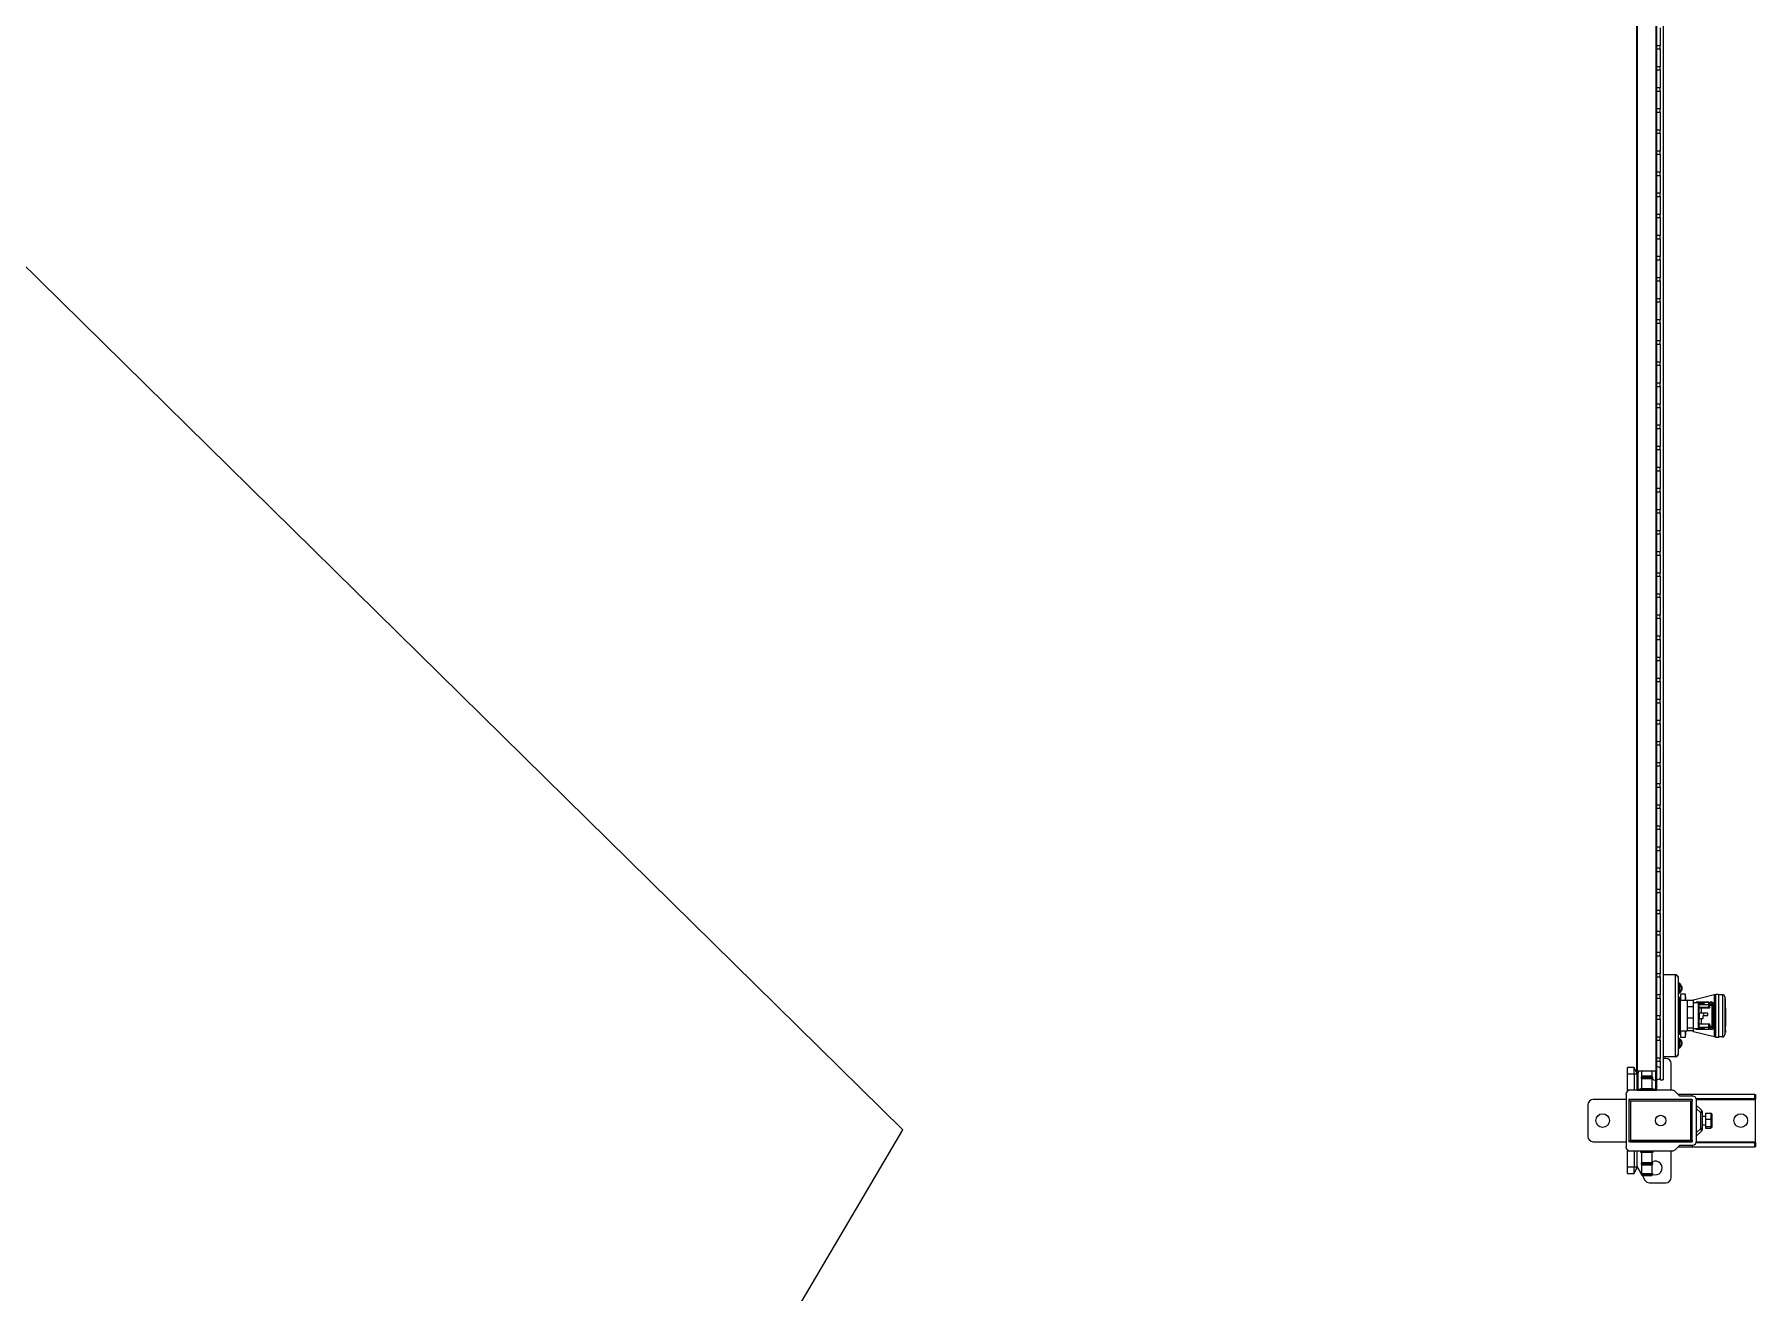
# Model space of a CAD drawing. Header units: inches. Extents: x 0 to 34.2, y 0 to 22.
# Drawn here: x 10.849 to 14.085, y 12.167 to 14.532 of the extents above; entities that cross this region are included whole.
import ezdxf

# ---------------------------------------------------------------- set-up
doc = ezdxf.new("R2010")
doc.units = ezdxf.units.IN
doc.header["$MEASUREMENT"] = 0
doc.layers.add('DCA_DIMENSIONS', color=7, linetype='Continuous')
doc.layers.add('existing line configuations', color=8, linetype='Continuous')

msp = doc.modelspace()

# ---------------------------------------------------------------- linework, layer by layer
at = {"color": 7, "linetype": 'Continuous', "lineweight": 25}
for p, q in [((13.9116, 15.5016), (13.9116, 12.5668)), ((13.862, 12.5847), (13.862, 15.4838)), ((13.8632, 12.5847), (13.8632, 15.4838)), ((13.8985, 12.5847), (13.8985, 15.4838)), ((13.8997, 12.5847), (13.8997, 15.4838)), ((13.9056, 14.5448), (13.9056, 14.5111)), ((13.9056, 14.5111), (13.8997, 14.5111)), ((13.8997, 14.5052), (13.9056, 14.5052)), ((13.9056, 14.5052), (13.9056, 14.5111)), ((13.9056, 14.5052), (13.9056, 14.4715)), ((13.9056, 14.4715), (13.8997, 14.4715)), ((13.8997, 14.4655), (13.9056, 14.4655)), ((13.9056, 14.4655), (13.9056, 14.4715)), ((13.9056, 14.4655), (13.9056, 14.4318)), ((13.9056, 14.4318), (13.8997, 14.4318)), ((13.9056, 14.4259), (13.9056, 14.4318)), ((13.8997, 14.4259), (13.9056, 14.4259)), ((13.9056, 14.4259), (13.9056, 14.3922)), ((13.9056, 14.3922), (13.8997, 14.3922)), ((13.8997, 14.3862), (13.9056, 14.3862)), ((13.9056, 14.3862), (13.9056, 14.3922)), ((13.9056, 14.3862), (13.9056, 14.3525)), ((13.9056, 14.3525), (13.8997, 14.3525)), ((13.8997, 14.3465), (13.9056, 14.3465)), ((13.9056, 14.3465), (13.9056, 14.3525)), ((13.9056, 14.3465), (13.9056, 14.3128)), ((13.9056, 14.3128), (13.8997, 14.3128)), ((13.8997, 14.3069), (13.9056, 14.3069)), ((13.9056, 14.3069), (13.9056, 14.3128)), ((13.9056, 14.3069), (13.9056, 14.2732)), ((13.9056, 14.2732), (13.8997, 14.2732)), ((13.9056, 14.2672), (13.9056, 14.2732)), ((13.8997, 14.2672), (13.9056, 14.2672)), ((13.9056, 14.2672), (13.9056, 14.2335)), ((13.9056, 14.2335), (13.8997, 14.2335)), ((13.8997, 14.2276), (13.9056, 14.2276)), ((13.9056, 14.2276), (13.9056, 14.2335)), ((13.9056, 14.2276), (13.9056, 14.1939)), ((13.9056, 14.1939), (13.8997, 14.1939)), ((13.8997, 14.1879), (13.9056, 14.1879)), ((13.9056, 14.1879), (13.9056, 14.1939)), ((13.9056, 14.1879), (13.9056, 14.1542)), ((13.9056, 14.1542), (13.8997, 14.1542)), ((13.8997, 14.1482), (13.9056, 14.1482)), ((13.9056, 14.1482), (13.9056, 14.1542)), ((13.9056, 14.1482), (13.9056, 14.1145)), ((13.9056, 14.1145), (13.8997, 14.1145)), ((13.8997, 14.1086), (13.9056, 14.1086)), ((13.9056, 14.1086), (13.9056, 14.1145)), ((13.9056, 14.1086), (13.9056, 14.0749)), ((13.9056, 14.0749), (13.8997, 14.0749)), ((13.8997, 14.0689), (13.9056, 14.0689)), ((13.9056, 14.0689), (13.9056, 14.0749)), ((13.9056, 14.0689), (13.9056, 14.0352)), ((13.9056, 14.0352), (13.8997, 14.0352)), ((13.8997, 14.0293), (13.9056, 14.0293)), ((13.9056, 14.0293), (13.9056, 14.0352)), ((13.9056, 14.0293), (13.9056, 13.9956)), ((13.9056, 13.9956), (13.8997, 13.9956)), ((13.8997, 13.9896), (13.9056, 13.9896)), ((13.9056, 13.9896), (13.9056, 13.9956)), ((13.9056, 13.9896), (13.9056, 13.9559)), ((13.9056, 13.9559), (13.8997, 13.9559)), ((13.8997, 13.95), (13.9056, 13.95)), ((13.9056, 13.95), (13.9056, 13.9559)), ((13.9056, 13.95), (13.9056, 13.9162)), ((13.9056, 13.9162), (13.8997, 13.9162)), ((13.9056, 13.9103), (13.9056, 13.9162)), ((13.8997, 13.9103), (13.9056, 13.9103)), ((13.9056, 13.9103), (13.9056, 13.8766)), ((13.9056, 13.8766), (13.8997, 13.8766)), ((13.8997, 13.8706), (13.9056, 13.8706)), ((13.9056, 13.8706), (13.9056, 13.8766)), ((13.9056, 13.8706), (13.9056, 13.8369)), ((13.9056, 13.8369), (13.8997, 13.8369)), ((13.8997, 13.831), (13.9056, 13.831)), ((13.9056, 13.831), (13.9056, 13.8369)), ((13.9056, 13.831), (13.9056, 13.7973)), ((13.9056, 13.7973), (13.8997, 13.7973)), ((13.8997, 13.7913), (13.9056, 13.7913)), ((13.9056, 13.7913), (13.9056, 13.7973)), ((13.9056, 13.7913), (13.9056, 13.7576)), ((13.9056, 13.7576), (13.8997, 13.7576)), ((13.9056, 13.7517), (13.9056, 13.7576)), ((13.8997, 13.7517), (13.9056, 13.7517)), ((13.9056, 13.7517), (13.9056, 13.7179)), ((13.9056, 13.7179), (13.8997, 13.7179)), ((13.8997, 13.712), (13.9056, 13.712)), ((13.9056, 13.712), (13.9056, 13.7179)), ((13.9056, 13.712), (13.9056, 13.6783)), ((13.9056, 13.6783), (13.8997, 13.6783)), ((13.8997, 13.6723), (13.9056, 13.6723)), ((13.9056, 13.6723), (13.9056, 13.6783)), ((13.9056, 13.6723), (13.9056, 13.6386)), ((13.9056, 13.6386), (13.8997, 13.6386)), ((13.8997, 13.6327), (13.9056, 13.6327)), ((13.9056, 13.6327), (13.9056, 13.6386)), ((13.9056, 13.6327), (13.9056, 13.599)), ((13.9056, 13.599), (13.8997, 13.599)), ((13.8997, 13.593), (13.9056, 13.593)), ((13.9056, 13.593), (13.9056, 13.599)), ((13.9056, 13.593), (13.9056, 13.5593)), ((13.9056, 13.5593), (13.8997, 13.5593)), ((13.9056, 13.5534), (13.9056, 13.5593)), ((13.8997, 13.5534), (13.9056, 13.5534)), ((13.9056, 13.5534), (13.9056, 13.5196)), ((13.9056, 13.5196), (13.8997, 13.5196)), ((13.8997, 13.5137), (13.9056, 13.5137)), ((13.9056, 13.5137), (13.9056, 13.5196)), ((13.9056, 13.5137), (13.9056, 13.48)), ((13.9056, 13.48), (13.8997, 13.48)), ((13.8997, 13.474), (13.9056, 13.474)), ((13.9056, 13.474), (13.9056, 13.48)), ((13.9056, 13.474), (13.9056, 13.4403)), ((13.9056, 13.4403), (13.8997, 13.4403)), ((13.8997, 13.4344), (13.9056, 13.4344)), ((13.9056, 13.4344), (13.9056, 13.4403)), ((13.9056, 13.4344), (13.9056, 13.4007)), ((13.9056, 13.4007), (13.8997, 13.4007)), ((13.9056, 13.3947), (13.9056, 13.4007)), ((13.8997, 13.3947), (13.9056, 13.3947)), ((13.9056, 13.3947), (13.9056, 13.361)), ((13.9056, 13.361), (13.8997, 13.361)), ((13.8997, 13.3551), (13.9056, 13.3551)), ((13.9056, 13.3551), (13.9056, 13.361)), ((13.9056, 13.3551), (13.9056, 13.3214)), ((13.9056, 13.3214), (13.8997, 13.3214)), ((13.8997, 13.3154), (13.9056, 13.3154)), ((13.9056, 13.3154), (13.9056, 13.3214)), ((13.9056, 13.3154), (13.9056, 13.2817)), ((13.9056, 13.2817), (13.8997, 13.2817)), ((13.8997, 13.2757), (13.9056, 13.2757)), ((13.9056, 13.2757), (13.9056, 13.2817)), ((13.9056, 13.2757), (13.9056, 13.242)), ((13.9056, 13.242), (13.8997, 13.242)), ((13.8997, 13.2361), (13.9056, 13.2361)), ((13.9056, 13.2361), (13.9056, 13.242)), ((13.9056, 13.2361), (13.9056, 13.2024)), ((13.9056, 13.2024), (13.8997, 13.2024)), ((13.9056, 13.1964), (13.9056, 13.2024)), ((13.8997, 13.1964), (13.9056, 13.1964)), ((13.9056, 13.1964), (13.9056, 13.1627)), ((13.9056, 13.1627), (13.8997, 13.1627)), ((13.8997, 13.1568), (13.9056, 13.1568)), ((13.9056, 13.1568), (13.9056, 13.1627)), ((13.9056, 13.1568), (13.9056, 13.1231)), ((13.9056, 13.1231), (13.8997, 13.1231)), ((13.8997, 13.1171), (13.9056, 13.1171)), ((13.9056, 13.1171), (13.9056, 13.1231)), ((13.9056, 13.1171), (13.9056, 13.0834)), ((13.9056, 13.0834), (13.8997, 13.0834)), ((13.8997, 13.0774), (13.9056, 13.0774)), ((13.9056, 13.0774), (13.9056, 13.0834)), ((13.9056, 13.0774), (13.9056, 13.0437)), ((13.9056, 13.0437), (13.8997, 13.0437)), ((13.9056, 13.0378), (13.9056, 13.0437)), ((13.8997, 13.0378), (13.9056, 13.0378)), ((13.9056, 13.0378), (13.9056, 13.0041)), ((13.9056, 13.0041), (13.8997, 13.0041)), ((13.8997, 12.9981), (13.9056, 12.9981)), ((13.9056, 12.9981), (13.9056, 13.0041)), ((13.9056, 12.9981), (13.9056, 12.9644)), ((13.9056, 12.9644), (13.8997, 12.9644)), ((13.8997, 12.9585), (13.9056, 12.9585)), ((13.9056, 12.9585), (13.9056, 12.9644)), ((13.9056, 12.9585), (13.9056, 12.9248)), ((13.9056, 12.9248), (13.8997, 12.9248)), ((13.8997, 12.9188), (13.9056, 12.9188)), ((13.9056, 12.9188), (13.9056, 12.9248)), ((13.9056, 12.9188), (13.9056, 12.8851)), ((13.9056, 12.8851), (13.8997, 12.8851)), ((13.8997, 12.8791), (13.9056, 12.8791)), ((13.9056, 12.8791), (13.9056, 12.8851)), ((13.9056, 12.8791), (13.9056, 12.8454)), ((13.9056, 12.8454), (13.8997, 12.8454)), ((13.8997, 12.8395), (13.9056, 12.8395)), ((13.9056, 12.8395), (13.9056, 12.8454)), ((13.9056, 12.8395), (13.9056, 12.8058)), ((13.9056, 12.8058), (13.8997, 12.8058)), ((13.8997, 12.7998), (13.9056, 12.7998)), ((13.9056, 12.7998), (13.9056, 12.8058)), ((13.9056, 12.7998), (13.9056, 12.7661)), ((13.9056, 12.7661), (13.8997, 12.7661)), ((13.8997, 12.7602), (13.9056, 12.7602)), ((13.9056, 12.7602), (13.9056, 12.7661)), ((13.9056, 12.7602), (13.9056, 12.7265)), ((13.9116, 12.7642), (13.9116, 12.6101)), ((13.9345, 12.7642), (13.9116, 12.7642)), ((13.9345, 12.6101), (13.9345, 12.7642)), ((13.9345, 12.7642), (13.936, 12.764)), ((13.936, 12.7632), (13.936, 12.764)), ((13.9398, 12.7589), (13.9398, 12.6154)), ((13.9056, 12.7265), (13.8997, 12.7265)), ((13.8997, 12.7205), (13.9056, 12.7205)), ((13.9056, 12.7205), (13.9056, 12.7265)), ((13.9056, 12.7205), (13.9056, 12.6868)), ((13.9398, 12.7484), (13.9412, 12.7484)), ((13.9412, 12.7296), (13.9398, 12.7296)), ((13.9398, 12.7227), (13.9404, 12.7217)), ((13.9404, 12.7217), (13.941, 12.7228)), ((13.9404, 12.7189), (13.9404, 12.7217)), ((13.9404, 12.716), (13.9404, 12.7189)), ((13.941, 12.7228), (13.9416, 12.7217)), ((13.941, 12.7162), (13.941, 12.7228)), ((13.9412, 12.7484), (13.9412, 12.7317)), ((13.9412, 12.7317), (13.9412, 12.7296)), ((13.9416, 12.7217), (13.9423, 12.7228)), ((13.9416, 12.7189), (13.9416, 12.7217)), ((13.9416, 12.7163), (13.9416, 12.7189)), ((13.9423, 12.7228), (13.9429, 12.7217)), ((13.9423, 12.7163), (13.9423, 12.7228)), ((13.9429, 12.7477), (13.9429, 12.7323)), ((13.9429, 12.7323), (13.9429, 12.7303)), ((13.9429, 12.7217), (13.9435, 12.7228)), ((13.9429, 12.7189), (13.9429, 12.7217)), ((13.9429, 12.7163), (13.9429, 12.7189)), ((13.9435, 12.7228), (13.9441, 12.7217)), ((13.9435, 12.7163), (13.9435, 12.7228)), ((13.9438, 12.7164), (13.9567, 12.7164)), ((13.9438, 12.6579), (13.9438, 12.7164)), ((13.9441, 12.7217), (13.9447, 12.7228)), ((13.9441, 12.7189), (13.9441, 12.7217)), ((13.9441, 12.7164), (13.9441, 12.7189)), ((13.9447, 12.7228), (13.9448, 12.7227)), ((13.9447, 12.7163), (13.9447, 12.7228)), ((13.9448, 12.7282), (13.9527, 12.7282)), ((13.9448, 12.7162), (13.9448, 12.7282)), ((13.9456, 12.7427), (13.9456, 12.7413)), ((13.9456, 12.7427), (13.9463, 12.741)), ((13.9456, 12.7426), (13.9456, 12.7412)), ((13.9463, 12.74), (13.9456, 12.7413)), ((13.9463, 12.7376), (13.9456, 12.736)), ((13.9463, 12.7368), (13.9456, 12.7348)), ((13.9456, 12.7361), (13.9456, 12.7349)), ((13.9456, 12.736), (13.9456, 12.7348)), ((13.9463, 12.741), (13.9457, 12.741)), ((13.9464, 12.7408), (13.9459, 12.7407)), ((13.9459, 12.7368), (13.9463, 12.7368)), ((13.946, 12.7426), (13.9464, 12.741)), ((13.9464, 12.741), (13.946, 12.7426)), ((13.9464, 12.739), (13.946, 12.7386)), ((13.946, 12.7386), (13.9464, 12.7386)), ((13.9461, 12.7371), (13.9464, 12.7371)), ((13.9462, 12.7407), (13.9463, 12.7404)), ((13.9464, 12.7399), (13.9464, 12.7398)), ((13.9527, 12.7282), (13.9527, 12.7162)), ((13.9531, 12.723), (13.9531, 12.7225)), ((13.9531, 12.7225), (13.9531, 12.7189)), ((13.9531, 12.7219), (13.9531, 12.7224)), ((13.9531, 12.7202), (13.9531, 12.7219)), ((13.9531, 12.7202), (13.9531, 12.7192)), ((13.9531, 12.7189), (13.9531, 12.7164)), ((13.9531, 12.7189), (13.9531, 12.7175)), ((13.9531, 12.7164), (13.9531, 12.7175)), ((13.9567, 12.7164), (13.9567, 12.6579)), ((13.9684, 12.7171), (14.0073, 12.7268)), ((13.9684, 12.7158), (13.9684, 12.7171)), ((14.0073, 12.7268), (14.0102, 12.7268)), ((14.0073, 12.7268), (14.0073, 12.6475)), ((14.0102, 12.7278), (14.0152, 12.7278)), ((14.0102, 12.6831), (14.0102, 12.7278)), ((14.0152, 12.7278), (14.0152, 12.6831)), ((14.0152, 12.7268), (14.0231, 12.7268)), ((14.0231, 12.7268), (14.0231, 12.6832)), ((14.0271, 12.7198), (14.0286, 12.7198)), ((14.0286, 12.7154), (14.0286, 12.7198)), ((13.9056, 12.6868), (13.8997, 12.6868)), ((13.9056, 12.6809), (13.9056, 12.6868)), ((13.9398, 12.7149), (13.9418, 12.7149)), ((13.9414, 12.7163), (13.9438, 12.7163)), ((13.9414, 12.7149), (13.9414, 12.7163)), ((13.9418, 12.7149), (13.9418, 12.6601)), ((13.9418, 12.7139), (13.9438, 12.7139)), ((13.9686, 12.7158), (13.9567, 12.7158)), ((13.9686, 12.7042), (13.9567, 12.7042)), ((13.9686, 12.7042), (13.9686, 12.7158)), ((13.9686, 12.712), (13.9714, 12.7119)), ((13.9686, 12.7119), (13.9771, 12.7119)), ((13.9686, 12.6826), (13.9686, 12.7042)), ((13.9736, 12.7127), (13.9974, 12.7127)), ((13.9736, 12.7126), (13.9736, 12.7127)), ((13.9974, 12.7126), (13.9736, 12.7126)), ((13.9736, 12.7119), (13.9736, 12.7126)), ((13.9771, 12.7119), (13.9771, 12.6623)), ((13.978, 12.7099), (13.978, 12.7103)), ((13.978, 12.7103), (13.9889, 12.7103)), ((13.9889, 12.7099), (13.978, 12.7099)), ((13.9781, 12.7085), (13.9974, 12.7085)), ((13.9974, 12.7028), (13.9781, 12.7028)), ((13.9781, 12.7023), (13.9835, 12.7023)), ((13.9835, 12.6917), (13.9781, 12.6917)), ((13.9795, 12.7095), (13.9795, 12.7099)), ((13.9795, 12.7023), (13.9795, 12.7028)), ((13.9795, 12.6822), (13.9795, 12.6917)), ((13.9835, 12.7023), (13.9991, 12.7023)), ((13.9835, 12.6917), (13.9835, 12.7023)), ((13.9951, 12.6917), (13.9835, 12.6917)), ((13.9864, 12.6877), (13.9951, 12.6877)), ((13.9864, 12.6822), (13.9864, 12.6877)), ((13.9874, 12.7099), (13.9874, 12.7095)), ((13.9874, 12.7028), (13.9874, 12.7023)), ((13.9874, 12.6917), (13.9874, 12.6877)), ((13.9889, 12.7103), (13.9889, 12.7099)), ((13.9951, 12.6877), (13.9951, 12.6917)), ((13.9974, 12.7126), (13.9974, 12.7127)), ((13.9974, 12.7085), (13.9974, 12.7126)), ((13.9974, 12.7028), (13.9974, 12.7085)), ((13.9974, 12.7038), (13.9991, 12.7038)), ((13.9974, 12.7023), (13.9974, 12.7028)), ((13.9991, 12.7127), (14.0031, 12.7127)), ((13.9991, 12.7126), (13.9991, 12.7127)), ((14.0031, 12.7126), (13.9991, 12.7126)), ((13.9991, 12.7089), (13.9991, 12.7126)), ((14.0031, 12.7089), (13.9991, 12.7089)), ((13.9991, 12.7069), (13.9991, 12.7089)), ((13.9991, 12.7069), (14.0031, 12.7069)), ((13.9991, 12.7023), (13.9991, 12.7069)), ((14.0031, 12.7127), (14.0051, 12.7107)), ((14.0031, 12.7127), (14.0031, 12.7126)), ((14.0051, 12.7106), (14.0031, 12.7126)), ((14.0031, 12.7126), (14.0031, 12.7089)), ((14.0031, 12.7069), (14.0031, 12.6669)), ((14.0032, 12.7088), (14.0051, 12.7071)), ((14.0051, 12.7057), (14.0032, 12.7074)), ((14.0051, 12.7106), (14.0051, 12.7107)), ((14.0051, 12.7071), (14.0051, 12.7106)), ((14.0051, 12.7057), (14.0051, 12.7071)), ((14.0051, 12.6682), (14.0051, 12.7057)), ((14.0271, 12.7154), (14.0286, 12.7154)), ((14.0271, 12.713), (14.0286, 12.713)), ((14.0286, 12.7023), (14.0271, 12.7023)), ((14.0286, 12.713), (14.0286, 12.7154)), ((14.0286, 12.7023), (14.0286, 12.713)), ((14.0286, 12.7023), (14.0286, 12.6667)), ((13.8997, 12.6809), (13.9056, 12.6809)), ((13.9056, 12.6809), (13.9056, 12.6471)), ((13.9418, 12.6594), (13.9398, 12.6594)), ((13.9398, 12.6592), (13.9404, 12.6583)), ((13.9404, 12.6525), (13.9398, 12.6516)), ((13.9404, 12.6583), (13.941, 12.6594)), ((13.9404, 12.6525), (13.9404, 12.6583)), ((13.941, 12.6514), (13.9404, 12.6525)), ((13.941, 12.6594), (13.9416, 12.6583)), ((13.941, 12.6582), (13.941, 12.6594)), ((13.941, 12.6514), (13.941, 12.6582)), ((13.9416, 12.6525), (13.941, 12.6514)), ((13.9416, 12.6583), (13.9423, 12.6594)), ((13.9416, 12.6525), (13.9416, 12.6583)), ((13.9423, 12.6514), (13.9416, 12.6525)), ((13.9438, 12.6604), (13.9418, 12.6604)), ((13.9418, 12.6601), (13.9418, 12.6594)), ((13.9423, 12.6594), (13.9429, 12.6583)), ((13.9423, 12.6582), (13.9423, 12.6594)), ((13.9423, 12.6514), (13.9423, 12.6582)), ((13.9429, 12.6525), (13.9423, 12.6514)), ((13.9429, 12.6583), (13.9435, 12.6594)), ((13.9429, 12.6525), (13.9429, 12.6583)), ((13.9435, 12.6514), (13.9429, 12.6525)), ((13.9435, 12.6594), (13.9438, 12.6588)), ((13.9435, 12.6582), (13.9435, 12.6594)), ((13.9435, 12.6514), (13.9435, 12.6582)), ((13.9441, 12.6525), (13.9435, 12.6514)), ((13.9567, 12.6579), (13.9438, 12.6579)), ((13.9441, 12.6525), (13.9441, 12.6579)), ((13.9447, 12.6514), (13.9441, 12.6525)), ((13.9447, 12.6514), (13.9447, 12.6579)), ((13.9448, 12.6461), (13.9448, 12.658)), ((13.9527, 12.658), (13.9527, 12.6461)), ((13.9531, 12.6579), (13.9531, 12.6543)), ((13.9531, 12.6568), (13.9531, 12.6579)), ((13.9531, 12.6568), (13.9531, 12.654)), ((13.9531, 12.6543), (13.9531, 12.6514)), ((13.9531, 12.6529), (13.9531, 12.654)), ((13.9531, 12.6525), (13.9531, 12.6529)), ((13.9531, 12.6515), (13.9531, 12.6525)), ((13.9686, 12.6826), (13.9567, 12.6826)), ((13.9686, 12.6637), (13.9567, 12.6637)), ((13.9686, 12.6585), (13.9567, 12.6585)), ((13.9684, 12.6572), (13.9684, 12.6585)), ((14.0073, 12.6475), (13.9684, 12.6572)), ((13.9686, 12.6637), (13.9686, 12.6826)), ((13.9686, 12.6585), (13.9686, 12.6637)), ((13.9771, 12.6623), (13.9686, 12.6623)), ((13.9714, 12.6623), (13.9686, 12.6623)), ((13.9736, 12.6613), (13.9736, 12.6623)), ((13.9974, 12.6613), (13.9736, 12.6613)), ((13.9736, 12.6612), (13.9736, 12.6613)), ((13.9974, 12.6612), (13.9736, 12.6612)), ((13.9781, 12.6822), (13.9835, 12.6822)), ((13.9835, 12.6716), (13.9781, 12.6716)), ((13.9974, 12.6711), (13.9781, 12.6711)), ((13.9974, 12.6653), (13.9781, 12.6653)), ((13.9783, 12.6628), (13.9783, 12.6643)), ((13.9783, 12.6643), (13.9869, 12.6643)), ((13.9869, 12.6628), (13.9783, 12.6628)), ((13.9795, 12.6711), (13.9795, 12.6716)), ((13.9795, 12.6643), (13.9795, 12.6644)), ((13.9835, 12.6822), (13.9864, 12.6822)), ((13.9835, 12.6716), (13.9835, 12.6822)), ((13.9991, 12.6716), (13.9835, 12.6716)), ((13.9869, 12.6643), (13.9887, 12.6643)), ((13.9887, 12.6628), (13.9869, 12.6628)), ((13.9874, 12.6716), (13.9874, 12.6711)), ((13.9874, 12.6644), (13.9874, 12.6643)), ((13.9887, 12.6643), (13.9887, 12.6628)), ((13.9974, 12.6711), (13.9974, 12.6716)), ((13.9974, 12.6653), (13.9974, 12.6711)), ((13.9991, 12.6701), (13.9974, 12.6701)), ((13.9974, 12.6613), (13.9974, 12.6653)), ((13.9974, 12.6612), (13.9974, 12.6613)), ((13.9991, 12.6669), (13.9991, 12.6716)), ((14.0031, 12.6669), (13.9991, 12.6669)), ((13.9991, 12.6649), (13.9991, 12.6669)), ((13.9991, 12.6649), (14.0031, 12.6649)), ((13.9991, 12.6613), (13.9991, 12.6649)), ((14.0031, 12.6613), (13.9991, 12.6613)), ((13.9991, 12.6612), (13.9991, 12.6613)), ((14.0031, 12.6612), (13.9991, 12.6612)), ((14.0031, 12.6649), (14.0031, 12.6613)), ((14.0031, 12.6613), (14.0051, 12.6632)), ((14.0051, 12.6631), (14.0031, 12.6612)), ((14.0031, 12.6613), (14.0031, 12.6612)), ((14.0032, 12.6664), (14.0051, 12.6682)), ((14.0051, 12.6668), (14.0032, 12.6651)), ((14.0051, 12.6668), (14.0051, 12.6682)), ((14.0051, 12.6632), (14.0051, 12.6668)), ((14.0051, 12.6632), (14.0051, 12.6631)), ((14.0102, 12.6465), (14.0102, 12.6831)), ((14.0152, 12.6831), (14.0152, 12.6465)), ((14.0231, 12.6832), (14.0231, 12.6475)), ((14.0286, 12.6667), (14.0271, 12.6667)), ((14.0271, 12.6658), (14.0286, 12.6658)), ((14.0271, 12.6635), (14.0286, 12.6635)), ((14.0271, 12.6594), (14.0286, 12.6594)), ((14.0286, 12.6554), (14.0271, 12.6554)), ((14.0286, 12.6658), (14.0286, 12.6667)), ((14.0286, 12.6635), (14.0286, 12.6658)), ((14.0286, 12.6594), (14.0286, 12.6635)), ((14.0286, 12.6594), (14.0286, 12.6554)), ((13.9056, 12.6471), (13.8997, 12.6471)), ((13.8997, 12.6412), (13.9056, 12.6412)), ((13.9056, 12.6412), (13.9056, 12.6471)), ((13.9056, 12.6412), (13.9056, 12.6075)), ((13.9398, 12.6446), (13.9412, 12.6446)), ((13.9412, 12.6259), (13.9398, 12.6259)), ((13.9412, 12.6446), (13.9412, 12.6259)), ((13.9429, 12.6439), (13.9429, 12.6266)), ((13.9448, 12.6515), (13.9447, 12.6514)), ((13.9527, 12.6461), (13.9448, 12.6461)), ((13.9456, 12.64), (13.9456, 12.6394)), ((13.9456, 12.64), (13.9463, 12.6377)), ((13.9456, 12.6399), (13.9456, 12.6393)), ((13.9463, 12.6373), (13.9456, 12.6394)), ((13.9456, 12.6346), (13.9463, 12.6351)), ((13.9456, 12.6347), (13.9456, 12.6329)), ((13.9456, 12.6346), (13.9456, 12.6328)), ((13.9456, 12.634), (13.9464, 12.634)), ((13.9463, 12.6339), (13.9456, 12.6328)), ((13.9463, 12.6339), (13.9456, 12.6339)), ((13.946, 12.6369), (13.9464, 12.636)), ((13.9464, 12.6363), (13.946, 12.6369)), ((13.9464, 12.6335), (13.946, 12.632)), ((13.946, 12.632), (13.9464, 12.6333)), ((13.9462, 12.6342), (13.9464, 12.6345)), ((13.9464, 12.6371), (13.9463, 12.6371)), ((13.9464, 12.637), (13.9463, 12.6371)), ((13.9531, 12.6514), (13.9531, 12.6515)), ((14.0102, 12.6475), (14.0073, 12.6475)), ((14.0152, 12.6465), (14.0102, 12.6465)), ((14.0231, 12.6475), (14.0152, 12.6475)), ((13.8443, 12.5777), (13.8443, 12.5896)), ((13.8571, 12.5896), (13.8443, 12.5896)), ((13.8571, 12.5777), (13.8571, 12.5896)), ((13.862, 12.5792), (13.8571, 12.5896)), ((13.9056, 12.6075), (13.8997, 12.6075)), ((13.8997, 12.6015), (13.9056, 12.6015)), ((13.9056, 12.6015), (13.9056, 12.6075)), ((13.9056, 12.6015), (13.9056, 12.5668)), ((13.9165, 12.607), (13.9116, 12.607)), ((13.9264, 12.547), (13.9264, 12.5971)), ((13.9345, 12.6101), (13.936, 12.6103)), ((13.936, 12.611), (13.936, 12.6103)), ((13.8443, 12.5777), (13.8571, 12.5777)), ((13.8443, 12.547), (13.8443, 12.5777)), ((13.8571, 12.5777), (13.8571, 12.547)), ((13.8571, 12.5777), (13.862, 12.5777)), ((13.8632, 12.5847), (13.862, 12.5847)), ((13.862, 12.5835), (13.862, 12.5482)), ((13.8977, 12.5827), (13.864, 12.5827)), ((13.864, 12.5827), (13.864, 12.549)), ((13.8658, 12.5827), (13.864, 12.5796)), ((13.8719, 12.5733), (13.8699, 12.5713)), ((13.8699, 12.5713), (13.8699, 12.5693)), ((13.8917, 12.5713), (13.8699, 12.5713)), ((13.8699, 12.5693), (13.8917, 12.5693)), ((13.8709, 12.5827), (13.8709, 12.5723)), ((13.8709, 12.5693), (13.8709, 12.5495)), ((13.8898, 12.5733), (13.8719, 12.5733)), ((13.8917, 12.5713), (13.8898, 12.5733)), ((13.8908, 12.5723), (13.8908, 12.5827)), ((13.8908, 12.5495), (13.8908, 12.5693)), ((13.8917, 12.5693), (13.8917, 12.5713)), ((13.8977, 12.549), (13.8977, 12.5827)), ((13.8997, 12.5847), (13.8985, 12.5847)), ((13.8997, 12.5482), (13.8997, 12.5835)), ((13.9014, 12.555), (13.9014, 12.5549)), ((13.9056, 12.5668), (13.9116, 12.5668)), ((13.8415, 12.5297), (13.7797, 12.5297)), ((13.8415, 12.5391), (13.8415, 12.4409)), ((13.8494, 12.547), (13.8443, 12.547)), ((13.8494, 12.5296), (13.8471, 12.5296)), ((13.8471, 12.5296), (13.8471, 12.5267)), ((13.8471, 12.5267), (13.8471, 12.4533)), ((13.8632, 12.547), (13.8494, 12.547)), ((13.9631, 12.5297), (13.8501, 12.5297)), ((13.9631, 12.5267), (13.8501, 12.5267)), ((13.8501, 12.5267), (13.8501, 12.4533)), ((13.8621, 12.5477), (13.8621, 12.547)), ((13.8632, 12.547), (13.8985, 12.547)), ((13.864, 12.549), (13.8977, 12.549)), ((13.8689, 12.5495), (13.8689, 12.549)), ((13.8927, 12.5495), (13.8689, 12.5495)), ((13.8927, 12.549), (13.8927, 12.5495)), ((13.9284, 12.547), (13.8985, 12.547)), ((13.9426, 12.5361), (13.934, 12.5447)), ((13.9661, 12.539), (13.9397, 12.539)), ((13.9664, 12.5361), (13.9426, 12.5361)), ((13.9631, 12.4533), (13.9631, 12.5267)), ((13.9661, 12.5296), (13.9638, 12.5296)), ((13.9661, 12.5361), (13.9661, 12.539)), ((14.0838, 12.539), (13.9661, 12.539)), ((13.9661, 12.5296), (13.9661, 12.5267)), ((13.9661, 12.4533), (13.9661, 12.5267)), ((14.0838, 12.5311), (13.9738, 12.5311)), ((13.9742, 12.5297), (14.0851, 12.5297)), ((13.9743, 12.4518), (13.9743, 12.5282)), ((14.0838, 12.5311), (14.0838, 12.539)), ((14.0838, 12.539), (14.0851, 12.539)), ((14.0851, 12.5311), (14.0838, 12.5311)), ((14.0851, 12.539), (14.0851, 12.5311)), ((14.0851, 12.5297), (14.0851, 12.5311)), ((14.0851, 12.4503), (14.0851, 12.5297)), ((13.7698, 12.5197), (13.7698, 12.4602)), ((13.9829, 12.5102), (13.9743, 12.5187)), ((13.9819, 12.5046), (13.9743, 12.5121)), ((13.9819, 12.4754), (13.9819, 12.5046)), ((13.9852, 12.5046), (13.9819, 12.5046)), ((13.9852, 12.4754), (13.9852, 12.5046)), ((13.9912, 12.4979), (13.9852, 12.4979)), ((13.9912, 12.5041), (13.9912, 12.4929)), ((13.9912, 12.5041), (14.0011, 12.5041)), ((13.9912, 12.4929), (14.0011, 12.4929)), ((13.9912, 12.4929), (13.9912, 12.4788)), ((14.0011, 12.5041), (14.0011, 12.4929)), ((14.0018, 12.5033), (14.0011, 12.5033)), ((14.0011, 12.5032), (14.0018, 12.5032)), ((14.0011, 12.4929), (14.0011, 12.4788)), ((14.0018, 12.491), (14.0011, 12.491)), ((14.0011, 12.4908), (14.0018, 12.4908)), ((14.0018, 12.5032), (14.0018, 12.5033)), ((14.0018, 12.4908), (14.0018, 12.491)), ((14.002, 12.5029), (14.002, 12.5032)), ((14.002, 12.5032), (14.0026, 12.5028)), ((14.0024, 12.5029), (14.002, 12.5032)), ((14.0032, 12.5014), (14.0027, 12.5028)), ((14.0032, 12.4786), (14.0032, 12.5014)), ((13.9819, 12.4754), (13.9743, 12.4679)), ((13.9829, 12.4698), (13.9743, 12.4612)), ((13.9852, 12.4754), (13.9819, 12.4754)), ((13.9852, 12.4821), (13.9912, 12.4821)), ((13.9912, 12.4788), (14.0011, 12.4788)), ((13.9912, 12.4788), (13.9912, 12.4759)), ((13.9912, 12.4759), (14.0011, 12.4759)), ((14.0011, 12.4788), (14.0011, 12.4759)), ((14.0018, 12.4777), (14.0011, 12.4777)), ((14.0011, 12.4776), (14.0018, 12.4776)), ((14.0011, 12.4767), (14.0018, 12.4767)), ((14.0018, 12.4767), (14.0011, 12.4767)), ((14.0018, 12.4777), (14.0018, 12.4777)), ((14.0018, 12.4776), (14.0018, 12.4777)), ((14.0024, 12.4771), (14.0018, 12.4767)), ((14.0018, 12.4767), (14.0018, 12.4767)), ((14.0027, 12.4772), (14.0032, 12.4786)), ((13.7797, 12.4503), (13.8415, 12.4503)), ((13.8443, 12.433), (13.8494, 12.433)), ((13.8443, 12.4022), (13.8443, 12.433)), ((13.8471, 12.4533), (13.8471, 12.4503)), ((13.9661, 12.4503), (13.8471, 12.4503)), ((13.8494, 12.433), (13.9284, 12.433)), ((13.8501, 12.4533), (13.9631, 12.4533)), ((13.8501, 12.4503), (13.9631, 12.4503)), ((13.8571, 12.433), (13.8571, 12.4022)), ((13.8621, 12.433), (13.8621, 12.4022)), ((13.8689, 12.433), (13.8689, 12.4305)), ((13.8689, 12.4305), (13.8927, 12.4305)), ((13.8709, 12.4305), (13.8709, 12.4107)), ((13.8908, 12.4107), (13.8908, 12.4305)), ((13.8927, 12.4305), (13.8927, 12.433)), ((13.9264, 12.4503), (13.9383, 12.4503)), ((13.9264, 12.4503), (13.9264, 12.4503)), ((13.9264, 12.3829), (13.9264, 12.433)), ((13.934, 12.4353), (13.9426, 12.4439)), ((13.9383, 12.4503), (13.9383, 12.4503)), ((13.9383, 12.4503), (13.9661, 12.4503)), ((13.9397, 12.4409), (13.9661, 12.4409)), ((13.9426, 12.4439), (13.9664, 12.4439)), ((13.9661, 12.4533), (13.9661, 12.4503)), ((13.9661, 12.4439), (13.9661, 12.4409)), ((13.9661, 12.4409), (14.0838, 12.4409)), ((13.9738, 12.4489), (14.0838, 12.4489)), ((13.9742, 12.4503), (14.0851, 12.4503)), ((14.0838, 12.4409), (14.0838, 12.4489)), ((14.0838, 12.4489), (14.0851, 12.4489)), ((14.0851, 12.4409), (14.0838, 12.4409)), ((14.0851, 12.4489), (14.0851, 12.4503)), ((14.0851, 12.4489), (14.0851, 12.4409)), ((13.8571, 12.4022), (13.8443, 12.4022)), ((13.8443, 12.3903), (13.8443, 12.4022)), ((13.8571, 12.3903), (13.8571, 12.4022)), ((13.8621, 12.4022), (13.8571, 12.4022)), ((13.8571, 12.3903), (13.8621, 12.401)), ((13.8621, 12.4037), (13.8699, 12.3901)), ((13.8621, 12.401), (13.8621, 12.4022)), ((13.8699, 12.4107), (13.8699, 12.4087)), ((13.8917, 12.4107), (13.8699, 12.4107)), ((13.8699, 12.4087), (13.8719, 12.4067)), ((13.8699, 12.4087), (13.8917, 12.4087)), ((13.8709, 12.4077), (13.8709, 12.3908)), ((13.8719, 12.4067), (13.8898, 12.4067)), ((13.8898, 12.4067), (13.8917, 12.4087)), ((13.8908, 12.3908), (13.8908, 12.4077)), ((13.8917, 12.4087), (13.8917, 12.4107)), ((13.8443, 12.3903), (13.8571, 12.3903)), ((13.8699, 12.3908), (13.8699, 12.3889)), ((13.8699, 12.3908), (13.8917, 12.3908)), ((13.8699, 12.3889), (13.8719, 12.3869)), ((13.8699, 12.3889), (13.8917, 12.3889)), ((13.8716, 12.3872), (13.877, 12.378)), ((13.8719, 12.3869), (13.8898, 12.3869)), ((13.8855, 12.373), (13.9165, 12.373)), ((13.8898, 12.3869), (13.8917, 12.3889)), ((13.8917, 12.3889), (13.8917, 12.3908))]:
    msp.add_line(p, q, dxfattribs=at)
at = {"color": 7, "linetype": 'Continuous', "lineweight": 25, "flags": 128}
for points in [[(13.9527, 12.7237), (13.9529, 12.7235), (13.9531, 12.723)], [(13.9531, 12.6512), (13.9529, 12.6507), (13.9527, 12.6506)], [(13.8469, 12.5466), (13.8467, 12.5469), (13.8467, 12.547)], [(13.9819, 12.5046), (13.9824, 12.5054), (13.9828, 12.5063), (13.9832, 12.5071), (13.9834, 12.5079), (13.9834, 12.5086), (13.9834, 12.5092), (13.9832, 12.5097), (13.9829, 12.5102)], [(13.9829, 12.4698), (13.9832, 12.4702), (13.9834, 12.4708), (13.9834, 12.4714), (13.9834, 12.4721), (13.9832, 12.4729), (13.9828, 12.4737), (13.9824, 12.4745), (13.9819, 12.4754)], [(13.8467, 12.433), (13.8467, 12.433), (13.8469, 12.4334)]]:
    msp.add_lwpolyline(points, dxfattribs=at)
at = {"color": 7, "linetype": 'Continuous', "lineweight": 25}
for centre, radius in [((13.7976, 12.49), 0.0129), ((13.9066, 12.49), 0.00991), ((14.0573, 12.49), 0.0129)]:
    msp.add_circle(centre, radius, dxfattribs=at)
for centre, radius, start, end in [((13.9412, 12.746), 0.00244, 45.3602, 90), ((13.9412, 12.7321), 0.00244, 270, 314.6398), ((13.9343, 12.739), 0.0122, 18.2327, 45.3602), ((13.9343, 12.739), 0.0122, 314.6398, 349.5611), ((13.9343, 12.739), 0.0122, 9.5779, 18.2327), ((13.9686, 12.7161), 0.000991, 104.0362, 180), ((14.0231, 12.7228), 0.00397, 0, 90), ((13.9414, 12.7143), 0.00198, 91, 143.1301), ((13.9771, 12.7109), 0.000991, 0, 90), ((13.9796, 12.7103), 0.00159, 90, 161.0731), ((13.9873, 12.7103), 0.00159, 0, 90), ((14.0051, 12.7069), 0.00198, 166.132, 180), ((13.9686, 12.6582), 0.000991, 180, 255.9638), ((13.9771, 12.6633), 0.000991, 270, 0), ((14.0051, 12.6669), 0.00198, 180, 193.868), ((13.9412, 12.6422), 0.00244, 45.3602, 90), ((13.9412, 12.6283), 0.00244, 270, 314.6398), ((13.9343, 12.6353), 0.0122, 13.5674, 45.3602), ((13.9343, 12.6353), 0.0122, 314.6398, 345.4256), ((13.9343, 12.6353), 0.0122, 10.1121, 13.5674), ((13.9343, 12.6353), 0.0122, 345.4256, 349.9478), ((14.0231, 12.6514), 0.00397, 270, 0), ((13.8967, 12.5792), 0.0129, 46.1869, 76.6576), ((13.9165, 12.5971), 0.00991, 0, 90), ((13.8632, 12.5835), 0.00116, 90, 180), ((13.8967, 12.5792), 0.0129, 242.5136, 274.4117), ((13.8985, 12.5835), 0.00116, 0, 90), ((13.8967, 12.5792), 0.0129, 283.3424, 313.8131), ((13.7797, 12.5197), 0.00991, 90, 180), ((13.8494, 12.5391), 0.00793, 90, 180), ((13.8501, 12.5267), 0.00297, 90, 180), ((13.8632, 12.5482), 0.00116, 180, 270), ((13.8985, 12.5482), 0.00116, 270, 0), ((13.9284, 12.5391), 0.00793, 45, 90), ((13.9631, 12.5267), 0.00297, 0, 90), ((13.9664, 12.5282), 0.00793, 0, 90), ((13.9773, 12.5046), 0.00793, 0, 45), ((14.003, 12.5014), 0.000198, 0, 20), ((13.7797, 12.4602), 0.00991, 180, 270), ((13.9773, 12.4754), 0.00793, 315, 0), ((14.003, 12.4786), 0.000198, 340, 0), ((13.8494, 12.4409), 0.00793, 180, 270), ((13.8501, 12.4533), 0.00297, 180, 270), ((13.9284, 12.4409), 0.00793, 270, 315), ((13.9631, 12.4533), 0.00297, 270, 0), ((13.9664, 12.4518), 0.00793, 270, 0), ((13.8967, 12.4008), 0.0129, 247.3801, 117.4864), ((13.8855, 12.3829), 0.00991, 210, 270), ((13.9165, 12.3829), 0.00991, 270, 0)]:
    msp.add_arc(centre, radius, start, end, dxfattribs=at)
at = {"color": 7, "linetype": 'Continuous', "lineweight": 25, "extrusion": (0, 0, -1)}
for centre, major_axis, ratio, start_param, end_param in [((13.9835, 12.7095), (-0.00397, 0), 0.095989, 4.712389, 6.283185), ((13.9835, 12.7095), (-0.00397, 0), 0.095989, 3.141593, 4.712389), ((14.0051, 12.7069), (-0.00198, 0.00198), 0.047786, 5.993392, 6.235435), ((14.0023, 12.7069), (-0.00076, -0.00197), 0.329783, 3.352354, 4.343565), ((13.9835, 12.6644), (-0.00397, 0), 0.095989, 6.17853, 7.853982), ((13.9835, 12.6644), (-0.00397, 0), 0.095989, 1.570796, 3.246248), ((14.0051, 12.6669), (-0.00198, -0.00198), 0.047786, 0.04775, 0.289793), ((14.0023, 12.6669), (0.00076, -0.00197), 0.329783, 5.081213, 6.072424), ((13.9476, 12.6345), (-0.00319, -0.00049), 0.076715, 0.783215, 1.197096), ((13.9476, 12.6338), (-0.00319, 0.00053), 0.05477, 0.762521, 1.176402)]:
    msp.add_ellipse(centre, major_axis=major_axis, ratio=ratio, start_param=start_param, end_param=end_param, dxfattribs=at)
at = {"color": 7, "linetype": 'Continuous', "lineweight": 25}
for points, knots in [([(13.9345, 12.7642), (13.9351, 12.7638), (13.9364, 12.763), (13.9382, 12.7617), (13.9396, 12.7603), (13.9397, 12.7594), (13.9398, 12.7589)], [0, 0, 0, 0, 0.20922, 0.463857, 0.718886, 1, 1, 1, 1]), ([(13.9398, 12.7589), (13.9398, 12.7596), (13.9396, 12.7609), (13.9386, 12.7625), (13.9373, 12.7635), (13.9364, 12.7639), (13.936, 12.764)], [0, 0, 0, 0, 0.29681, 0.558322, 0.819838, 1, 1, 1, 1]), ([(13.9456, 12.7425), (13.9456, 12.7426), (13.9456, 12.7426), (13.9456, 12.7427), (13.9456, 12.7427), (13.9456, 12.7427)], [0, 0, 0, 0, 0.140086, 0.710738, 1, 1, 1, 1]), ([(13.9456, 12.7348), (13.9456, 12.7348), (13.9456, 12.7349), (13.9456, 12.7349), (13.9456, 12.735)], [0, 0, 0, 0, 0.548081, 1, 1, 1, 1]), ([(13.9463, 12.741), (13.9463, 12.7409), (13.9463, 12.7408), (13.9464, 12.7408), (13.9464, 12.7408), (13.9464, 12.7409), (13.9464, 12.741), (13.9464, 12.741)], [0, 0, 0, 0, 0.207387, 0.414916, 0.61859, 0.818347, 1, 1, 1, 1]), ([(13.9463, 12.7404), (13.9463, 12.7403), (13.9463, 12.7402), (13.9464, 12.74), (13.9464, 12.7398), (13.9464, 12.7396), (13.9464, 12.7395), (13.9464, 12.7395)], [0, 0, 0, 0, 0.233571, 0.467301, 0.69669, 0.921668, 1, 1, 1, 1]), ([(13.9464, 12.739), (13.9464, 12.7391), (13.9464, 12.7392), (13.9464, 12.7394), (13.9464, 12.7397), (13.9463, 12.7399), (13.9463, 12.7399), (13.9463, 12.74)], [0, 0, 0, 0, 0.199264, 0.398582, 0.596881, 0.796674, 1, 1, 1, 1]), ([(13.9463, 12.7376), (13.9463, 12.7377), (13.9463, 12.7378), (13.9464, 12.738), (13.9464, 12.7382), (13.9464, 12.7385), (13.9464, 12.7386), (13.9464, 12.7386)], [0, 0, 0, 0, 0.207387, 0.414916, 0.61859, 0.818347, 1, 1, 1, 1]), ([(13.9463, 12.7375), (13.9463, 12.7375), (13.9463, 12.7377), (13.9464, 12.7379), (13.9464, 12.7381), (13.9464, 12.7382), (13.9464, 12.7382)], [0, 0, 0, 0, 0.2886518, 0.5775005, 0.860984, 1, 1, 1, 1]), ([(13.9464, 12.737), (13.9464, 12.737), (13.9464, 12.7371), (13.9464, 12.7371), (13.9464, 12.7371), (13.9463, 12.737), (13.9463, 12.7368), (13.9463, 12.7368)], [0, 0, 0, 0, 0.199264, 0.398582, 0.596881, 0.796674, 1, 1, 1, 1]), ([(13.9464, 12.741), (13.9464, 12.741), (13.9464, 12.7409), (13.9464, 12.7409), (13.9464, 12.7409)], [0, 0, 0, 0, 0.521448, 1, 1, 1, 1]), ([(13.9464, 12.7408), (13.9464, 12.7407), (13.9464, 12.7407), (13.9464, 12.7407), (13.9464, 12.7407)], [0, 0, 0, 0, 0.736257, 1, 1, 1, 1]), ([(13.9464, 12.7389), (13.9464, 12.7389), (13.9464, 12.7391), (13.9464, 12.7393), (13.9464, 12.7394), (13.9464, 12.7394)], [0, 0, 0, 0, 0.400345, 0.800797, 1, 1, 1, 1]), ([(13.9464, 12.739), (13.9464, 12.7389), (13.9464, 12.7388), (13.9464, 12.7386), (13.9464, 12.7385), (13.9464, 12.7385)], [0, 0, 0, 0, 0.428044, 0.856203, 1, 1, 1, 1]), ([(13.9464, 12.739), (13.9464, 12.739), (13.9464, 12.7389), (13.9464, 12.7387), (13.9464, 12.7386), (13.9464, 12.7385)], [0, 0, 0, 0, 0.159549, 0.580851, 1, 1, 1, 1]), ([(13.9464, 12.7372), (13.9464, 12.7372), (13.9464, 12.7372), (13.9464, 12.7372), (13.9464, 12.7371), (13.9464, 12.7371)], [0, 0, 0, 0, 0.297591, 0.805102, 1, 1, 1, 1]), ([(14.0271, 12.7227), (14.0271, 12.7227), (14.0271, 12.7228), (14.0271, 12.7215), (14.0271, 12.719), (14.0271, 12.7151), (14.0271, 12.7099), (14.0271, 12.7047), (14.0271, 12.7003), (14.0271, 12.6959), (14.0271, 12.6902), (14.0271, 12.6857), (14.0271, 12.6836)], [0, 0, 0, 0, 0.0599497, 0.1694625, 0.2855352, 0.4064334, 0.5298972, 0.6533611, 0.713879, 0.7744145, 0.8904872, 1, 1, 1, 1]), ([(13.9781, 12.7108), (13.9781, 12.7108), (13.9781, 12.7108), (13.9781, 12.7097), (13.9781, 12.7076), (13.9781, 12.7046), (13.9781, 12.701), (13.9781, 12.697), (13.9781, 12.6927), (13.9781, 12.6883), (13.9781, 12.6837), (13.9781, 12.6791), (13.9781, 12.6746), (13.9781, 12.6707), (13.9781, 12.6676), (13.9781, 12.6653), (13.9781, 12.6644), (13.9781, 12.664)], [0, 0, 0, 0, 0.048313, 0.117868, 0.188898, 0.259929, 0.329483, 0.396261, 0.459266, 0.52227, 0.589048, 0.658602, 0.729633, 0.800663, 0.870218, 0.936996, 1, 1, 1, 1]), ([(13.9796, 12.7119), (13.9796, 12.7119), (13.9796, 12.7119), (13.9799, 12.7119), (13.9805, 12.7119), (13.9815, 12.7119), (13.9824, 12.7119), (13.9832, 12.7119), (13.984, 12.7119), (13.985, 12.7119), (13.9856, 12.7119), (13.986, 12.7119)], [0, 0, 0, 0, 0.0869108, 0.1737047, 0.3333333, 0.4929619, 0.5798728, 0.6666667, 0.7535775, 0.8403714, 1, 1, 1, 1]), ([(14.0271, 12.6836), (14.0271, 12.6814), (14.0271, 12.677), (14.0271, 12.6705), (14.0271, 12.6645), (14.0271, 12.6593), (14.0271, 12.6559), (14.0271, 12.6539), (14.0271, 12.6524), (14.0271, 12.6514), (14.0271, 12.6516), (14.0271, 12.6516)], [0, 0, 0, 0, 0.124432, 0.256318, 0.393686, 0.53397, 0.674254, 0.743017, 0.811799, 0.943685, 1, 1, 1, 1]), ([(13.9456, 12.6398), (13.9456, 12.6398), (13.9456, 12.6398), (13.9456, 12.6399), (13.9456, 12.64), (13.9456, 12.64)], [0, 0, 0, 0, 0.153243, 0.715164, 1, 1, 1, 1]), ([(13.9456, 12.6328), (13.9456, 12.6329), (13.9456, 12.6329), (13.9456, 12.6329), (13.9456, 12.6329)], [0, 0, 0, 0, 0.593672, 1, 1, 1, 1]), ([(13.9463, 12.6377), (13.9463, 12.6376), (13.9463, 12.6375), (13.9464, 12.6373), (13.9464, 12.6372), (13.9464, 12.6371), (13.9464, 12.6371), (13.9464, 12.6371)], [0, 0, 0, 0, 0.249986, 0.500143, 0.745653, 0.986442, 1, 1, 1, 1]), ([(13.9464, 12.6363), (13.9464, 12.6364), (13.9464, 12.6364), (13.9464, 12.6366), (13.9464, 12.6368), (13.9463, 12.637), (13.9463, 12.6372), (13.9463, 12.6373)], [0, 0, 0, 0, 0.199264, 0.398582, 0.596881, 0.796674, 1, 1, 1, 1]), ([(13.9463, 12.6351), (13.9463, 12.6351), (13.9463, 12.6352), (13.9464, 12.6353), (13.9464, 12.6355), (13.9464, 12.6358), (13.9464, 12.6359), (13.9464, 12.636)], [0, 0, 0, 0, 0.207387, 0.414916, 0.61859, 0.818347, 1, 1, 1, 1]), ([(13.9464, 12.6335), (13.9464, 12.6336), (13.9464, 12.6337), (13.9464, 12.6339), (13.9464, 12.634), (13.9463, 12.634), (13.9463, 12.6339), (13.9463, 12.6339)], [0, 0, 0, 0, 0.199264, 0.398582, 0.596881, 0.796674, 1, 1, 1, 1]), ([(13.9464, 12.6369), (13.9464, 12.6369), (13.9464, 12.6369), (13.9464, 12.637), (13.9464, 12.6371), (13.9464, 12.6371)], [0, 0, 0, 0, 0.375862, 0.767386, 1, 1, 1, 1]), ([(13.9464, 12.635), (13.9464, 12.6351), (13.9464, 12.6352), (13.9464, 12.6354), (13.9464, 12.6355), (13.9464, 12.6355)], [0, 0, 0, 0, 0.445817, 0.891754, 1, 1, 1, 1]), ([(13.9464, 12.6353), (13.9464, 12.6352), (13.9464, 12.6351), (13.9464, 12.635), (13.9464, 12.6347), (13.9464, 12.6346), (13.9464, 12.6345)], [0, 0, 0, 0, 0.179844, 0.465349, 0.745363, 1, 1, 1, 1]), ([(13.9464, 12.6341), (13.9464, 12.6342), (13.9464, 12.6343), (13.9464, 12.6345), (13.9464, 12.6346), (13.9464, 12.6346)], [0, 0, 0, 0, 0.24052, 0.638285, 1, 1, 1, 1]), ([(13.9464, 12.6342), (13.9464, 12.6341), (13.9464, 12.6341), (13.9464, 12.634), (13.9464, 12.6339), (13.9464, 12.6339)], [0, 0, 0, 0, 0.4742602, 0.9486484, 1, 1, 1, 1]), ([(13.9464, 12.6331), (13.9464, 12.6332), (13.9464, 12.6332), (13.9464, 12.6333), (13.9464, 12.6334), (13.9464, 12.6334), (13.9464, 12.6333)], [0, 0, 0, 0, 0.167459, 0.457275, 0.741518, 1, 1, 1, 1]), ([(13.9398, 12.6154), (13.9398, 12.615), (13.9397, 12.6142), (13.9386, 12.6129), (13.9368, 12.6115), (13.9353, 12.6106), (13.9345, 12.6101)], [0, 0, 0, 0, 0.209215, 0.464034, 0.71888, 1, 1, 1, 1]), ([(13.936, 12.6103), (13.9366, 12.6105), (13.9378, 12.611), (13.9391, 12.6125), (13.9398, 12.6139), (13.9398, 12.615), (13.9398, 12.6154)], [0, 0, 0, 0, 0.296806, 0.558319, 0.819832, 1, 1, 1, 1]), ([(14.0018, 12.5033), (14.0018, 12.5033), (14.0019, 12.5033), (14.0019, 12.5033), (14.002, 12.5032), (14.002, 12.5032), (14.002, 12.5032)], [0, 0, 0, 0, 0.237834, 0.500075, 0.709362, 1, 1, 1, 1]), ([(14.002, 12.5032), (14.002, 12.5032), (14.002, 12.5032), (14.0019, 12.5032), (14.0019, 12.5032), (14.0018, 12.5032), (14.0018, 12.5032)], [0, 0, 0, 0, 0.293594, 0.499912, 0.762243, 1, 1, 1, 1]), ([(14.0018, 12.491), (14.0018, 12.491), (14.0019, 12.491), (14.0019, 12.4909), (14.002, 12.4909), (14.002, 12.4909), (14.002, 12.4909)], [0, 0, 0, 0, 0.238276, 0.475619, 0.726016, 1, 1, 1, 1]), ([(14.002, 12.4909), (14.002, 12.4909), (14.002, 12.4908), (14.0019, 12.4908), (14.0019, 12.4908), (14.0018, 12.4908), (14.0018, 12.4908), (14.0018, 12.4908), (14.0018, 12.4908)], [0, 0, 0, 0, 0.295033, 0.499324, 0.755492, 0.879854, 0.987632, 1, 1, 1, 1]), ([(14.002, 12.4909), (14.0023, 12.4929), (14.003, 12.4969), (14.0024, 12.5009), (14.002, 12.5029)], [0, 0, 0, 0, 0.499869, 1, 1, 1, 1]), ([(14.002, 12.4777), (14.0023, 12.4799), (14.0031, 12.4843), (14.0023, 12.4887), (14.002, 12.4909)], [0, 0, 0, 0, 0.4966847, 1, 1, 1, 1]), ([(14.0032, 12.4787), (14.0032, 12.4787), (14.0032, 12.4786), (14.0032, 12.4791), (14.0032, 12.48), (14.0032, 12.4817), (14.0032, 12.4846), (14.0032, 12.4881), (14.0032, 12.4911), (14.0032, 12.4934), (14.0032, 12.4955), (14.0032, 12.498), (14.0032, 12.4993), (14.0032, 12.5001)], [0, 0, 0, 0, 0.036133, 0.113897, 0.191661, 0.267809, 0.409265, 0.55072, 0.626868, 0.704632, 0.782396, 0.858544, 1, 1, 1, 1]), ([(14.0018, 12.4777), (14.0018, 12.4777), (14.0019, 12.4777), (14.0019, 12.4777), (14.002, 12.4777), (14.002, 12.4777), (14.002, 12.4777)], [0, 0, 0, 0, 0.243642, 0.500104, 0.704525, 1, 1, 1, 1]), ([(14.002, 12.4777), (14.002, 12.4777), (14.002, 12.4776), (14.0019, 12.4776), (14.0019, 12.4776), (14.0018, 12.4776), (14.0018, 12.4776)], [0, 0, 0, 0, 0.27693, 0.527526, 0.763256, 1, 1, 1, 1]), ([(14.0018, 12.4776), (14.0022, 12.4774), (14.0027, 12.4773), (14.0025, 12.4771), (14.0024, 12.4771)], [0, 0, 0, 0, 0.911409, 1, 1, 1, 1]), ([(14.0018, 12.4767), (14.0018, 12.4767), (14.0019, 12.4767), (14.0019, 12.4767), (14.002, 12.4768), (14.002, 12.4768), (14.002, 12.4768)], [0, 0, 0, 0, 0.237808, 0.500075, 0.709362, 1, 1, 1, 1]), ([(14.0026, 12.4772), (14.0026, 12.4772), (14.0029, 12.4774), (14.0024, 12.4775), (14.002, 12.4777)], [0, 0, 0, 0, 0.092664, 1, 1, 1, 1])]:
    msp.add_open_spline(points, degree=3, knots=knots, dxfattribs=at)
for points in [[(14.0018, 12.5032), (14.0022, 12.5012), (14.0029, 12.4971), (14.0022, 12.493), (14.0018, 12.491)], [(14.0018, 12.4908), (14.0022, 12.4886), (14.0029, 12.4842), (14.0022, 12.4799), (14.0018, 12.4777)]]:
    msp.add_open_spline(points, degree=3, dxfattribs=at)
at = {"layer": 'DCA_DIMENSIONS'}
for p, q in [((12.4818, 12.4727), (10.4022, 14.5198)), ((12.2854, 12.1386, 0.8688), (12.4818, 12.4727))]:
    msp.add_line(p, q, dxfattribs=at)
at = {"layer": 'existing line configuations'}
msp.add_line((13.9345, 12.6101), (13.9116, 12.6101), dxfattribs=at)

doc.saveas('drawing.dxf')
